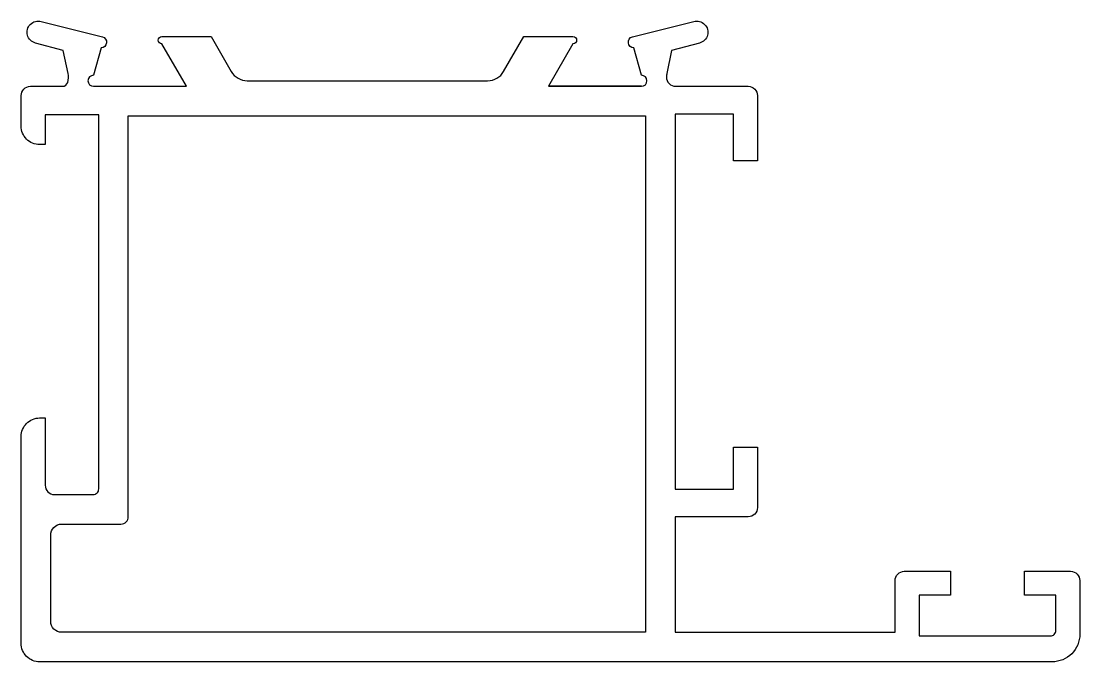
# Model space of a CAD drawing. Extents: x 126.9 to 184.2, y 198.6 to 233.2.
import ezdxf

# ---------------------------------------------------------------- set-up
doc = ezdxf.new("R2010")
doc.units = 0
doc.header["$LTSCALE"] = 15
doc.layers.add('ERCAN', color=220, linetype='CONTINUOUS')

msp = doc.modelspace()

# ---------------------------------------------------------------- linework, layer by layer
at = {"layer": 'ERCAN', "color": 0}
for points in [[(134.481, 232.401), (137.136, 232.401), (138.232, 230.504, 0.267949), (139.098, 230.004), (152.108, 230.004, 0.267949), (152.974, 230.504), (154.069, 232.401), (156.725, 232.401, -1), (156.725, 232.001), (155.397, 229.701), (160.43, 229.701), (155.397, 229.701), (160.43, 229.701, 1), (160.43, 230.301), (160.024, 231.791, -0.888706), (159.948, 232.382), (163.263, 233.204, -1.019099), (163.575, 232.045), (162.065, 231.649), (161.806, 230.401, 0.049244), (161.785, 230.205, 0.416406), (162.285, 229.701), (162.285, 229.701), (166.209, 229.701, -0.414214), (166.709, 229.201), (166.709, 225.676), (165.409, 225.676), (165.409, 228.201), (162.259, 228.201), (162.259, 207.901), (165.409, 207.901), (165.409, 210.176), (166.709, 210.176), (166.709, 206.901, -0.414214), (166.209, 206.401), (162.259, 206.401), (162.259, 200.151), (174.159, 200.151), (174.159, 202.951, -0.414214), (174.659, 203.451), (177.159, 203.451), (177.159, 202.151), (175.459, 202.151), (175.459, 199.951), (182.559, 199.951, 0.414214), (182.859, 200.251), (182.859, 202.151), (181.159, 202.151), (181.159, 203.451), (183.659, 203.451, -0.414214), (184.159, 202.951), (184.159, 200.051, -0.414214), (182.659, 198.551), (127.859, 198.551, -0.414214), (126.859, 199.551), (126.859, 210.751, -0.414214), (127.859, 211.751), (128.159, 211.751), (128.159, 208.106, 0.414214), (128.659, 207.606), (130.759, 207.606, 0.414214), (131.059, 207.906), (131.059, 228.151), (128.159, 228.151), (128.159, 226.551), (127.859, 226.551, -0.414214), (126.859, 227.551), (126.859, 229.201, -0.414214), (127.359, 229.701), (129.092, 229.701, 0.333226), (129.38, 229.917, 0.12273), (129.399, 230.401), (129.14, 231.649), (127.63, 232.045, -1.019099), (127.942, 233.204), (131.257, 232.382, -0.888706), (131.181, 231.791), (130.775, 230.301, 1), (130.775, 229.701), (135.808, 229.701), (134.481, 232.001, -1)], [(132.259, 206.006, 0.414214), (132.659, 206.406), (132.659, 228.104), (160.659, 228.104), (160.659, 200.151), (129.059, 200.151, -0.414214), (128.459, 200.751), (128.459, 205.406, -0.414214), (129.059, 206.006)]]:
    msp.add_lwpolyline(points, format="xyb", close=True, dxfattribs=at)

doc.saveas('drawing.dxf')
